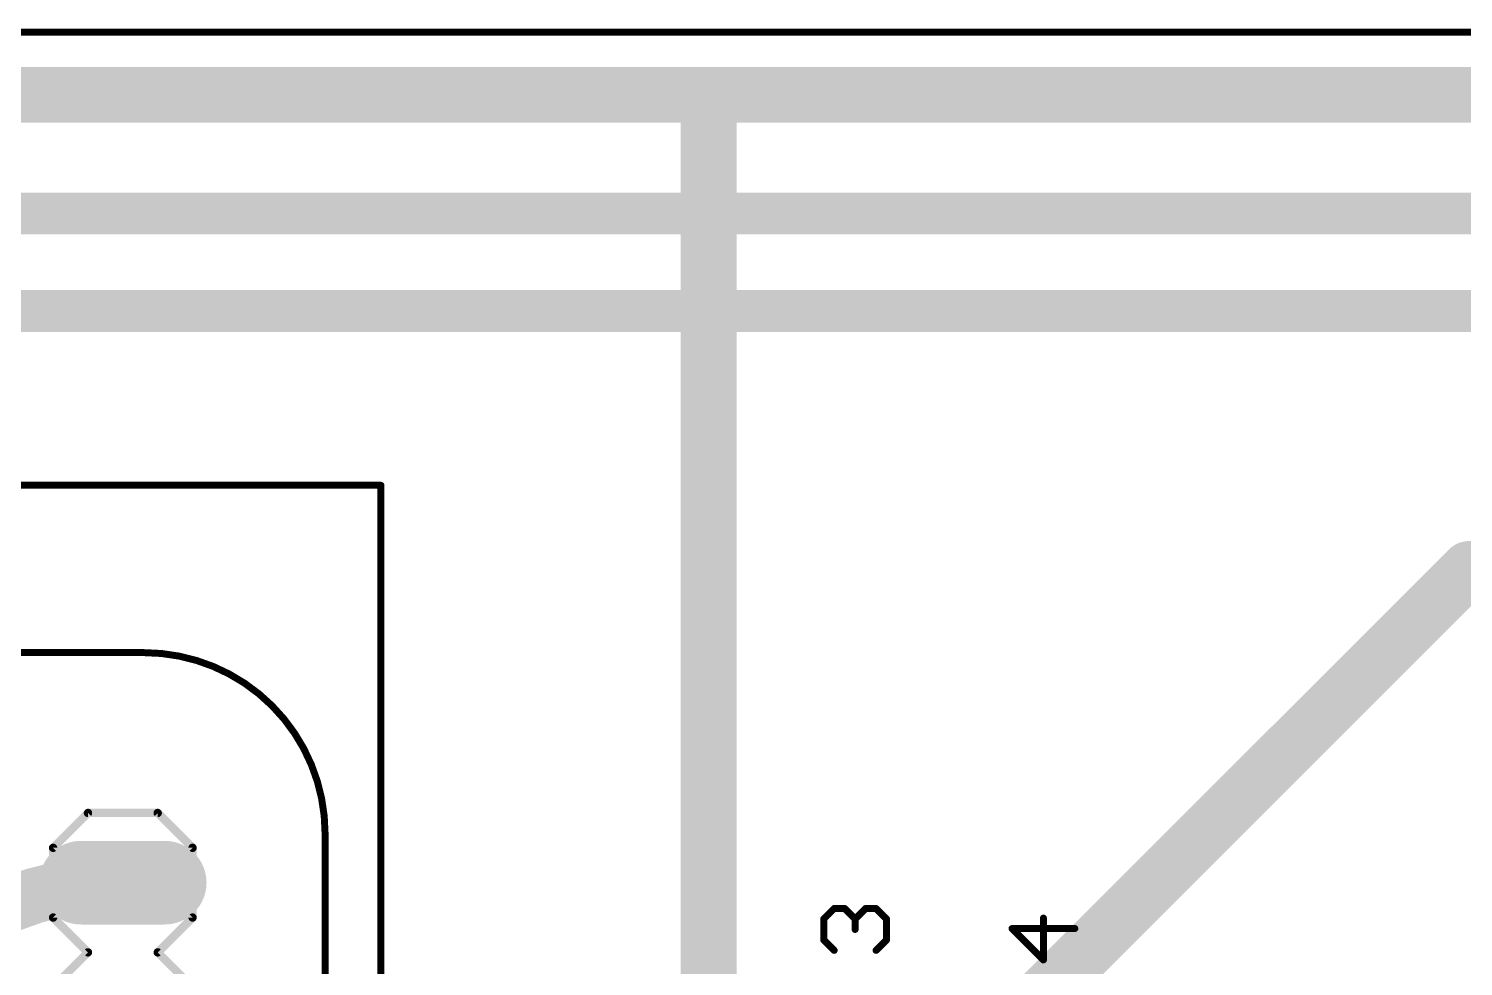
# Model space of a CAD drawing. Extents: x -4 to 220, y -9 to 53.
# Drawn here: x 97.85 to 123.98, y 27.43 to 44.51 of the extents above; entities that cross this region are included whole.
import ezdxf

# ---------------------------------------------------------------- set-up
doc = ezdxf.new("R2010")
doc.units = 0
for name, color, linetype in [('1', 14, 'CONTINUOUS'), ('16', 174, 'CONTINUOUS'), ('17', 94, 'CONTINUOUS'), ('20', 178, 'CONTINUOUS'), ('21', 251, 'CONTINUOUS'), ('25', 251, 'CONTINUOUS'), ('51', 251, 'CONTINUOUS')]:
    doc.layers.add(name, color=color, linetype=linetype)

# ---------------------------------------------------------------- blocks, each defined once
blk = doc.blocks.new('RECT')
blk.add_solid([(-0.5, -0.5), (0.5, -0.5), (-0.5, 0.5), (0.5, 0.5)])
blk = doc.blocks.new('LONGP100')
at = {"const_width": 1}
blk.add_lwpolyline([(-0.5, 0), (0.5, 0)], dxfattribs=at)
at = {"const_width": 0.5}
for points in [[(-0.5, 0.25, 1), (-0.5, -0.25)], [(0.5, -0.25, 1), (0.5, 0.25)]]:
    blk.add_lwpolyline(points, format="xyb", dxfattribs=at)
blk = doc.blocks.new('ROUNDP')
at = {"const_width": 0.5}
blk.add_lwpolyline([(0, -0.25, 1), (0, 0.25, 1), (0, -0.25)], format="xyb", dxfattribs=at)

msp = doc.modelspace()

# ---------------------------------------------------------------- linework, layer by layer
at = {"layer": '1'}
for points, const_width in [([(0, 44.45), (213.36, 44.45)], 0.127), ([(30.988, 43.307), (175.768, 43.307)], 1.016), ([(78.232, 41.148), (173.101, 41.148)], 0.762), ([(80.01, 39.37), (170.561, 39.37)], 0.762), ([(104.267, 36.195), (90.932, 36.195)], 0.127), ([(104.267, 8.636), (104.267, 36.195)], 0.127), ([(95.504, 33.147), (99.949, 33.147)], 0.127), ([(103.251, 29.845), (103.251, 8.89)], 0.127)]:
    msp.add_lwpolyline(points, dxfattribs=dict(at, const_width=const_width))
for points, const_width in [([(104.2988, 36.195, 1), (104.2353, 36.195)], 0.0635), ([(104.267, 36.1632, 1), (104.267, 36.2268)], 0.0635), ([(99.949, 33.1788, 1), (99.949, 33.1152)], 0.0635), ([(103.251, 29.845, 0.4142), (99.949, 33.147)], 0.127), ([(99.949, 33.1152, 1), (99.949, 33.1788)], 0.0635), ([(103.2828, 29.845, 1), (103.2193, 29.845)], 0.0635), ([(103.2193, 29.845, 1), (103.2828, 29.845)], 0.0635)]:
    msp.add_lwpolyline(points, format="xyb", dxfattribs=dict(at, const_width=const_width))
at = {"layer": '16', "const_width": 1.016}
for points in [[(70.739, 43.307), (107.823, 43.307)], [(107.823, 43.307), (110.236, 43.307)], [(107.823, 43.307), (174.244, 43.307)], [(110.236, 43.307), (110.236, 20.828)], [(112.776, 23.368), (124.079, 34.671)], [(124.079, 34.671), (181.737, 34.671)]]:
    msp.add_lwpolyline(points, dxfattribs=at)
at = {"layer": '16'}
for points, const_width in [([(107.823, 43.561, 1), (107.823, 43.053)], 0.508), ([(107.823, 43.561, 1), (107.823, 43.053)], 0.508), ([(107.823, 43.053, 1), (107.823, 43.561)], 0.508), ([(110.49, 43.307, 1), (109.982, 43.307)], 0.508), ([(110.236, 43.053, 1), (110.236, 43.561)], 0.508), ([(124.079, 34.925, 1), (124.079, 34.417)], 0.508), ([(124.2586, 34.4914, 1), (123.8994, 34.8506)], 0.508), ([(99.568, 28.956, 0.4142), (93.98, 23.368)], 1.016), ([(99.568, 28.702, 1), (99.568, 29.21)], 0.508)]:
    msp.add_lwpolyline(points, format="xyb", dxfattribs=dict(at, const_width=const_width))
at = {"layer": '20'}
msp.add_line((213.36, 44.45), (0, 44.45), dxfattribs=at)
at = {"layer": '21', "const_width": 0.1524}
for points in [[(98.298, 29.591), (98.933, 30.226)], [(98.933, 30.226), (100.203, 30.226)], [(100.203, 30.226), (100.838, 29.591)], [(98.298, 28.321), (98.298, 29.591)], [(100.838, 29.591), (100.838, 28.321)], [(98.933, 27.686), (98.298, 28.321)], [(100.838, 28.321), (100.203, 27.686)], [(98.298, 27.051), (98.933, 27.686)], [(100.203, 27.686), (100.838, 27.051)]]:
    msp.add_lwpolyline(points, dxfattribs=at)
at = {"layer": '21', "const_width": 0.0762}
for points in [[(98.933, 30.2641, 1), (98.933, 30.1879)], [(98.9599, 30.1991, 1), (98.9061, 30.2529)], [(100.2299, 30.2529, 1), (100.1761, 30.1991)], [(100.203, 30.1879, 1), (100.203, 30.2641)], [(98.3361, 29.591, 1), (98.2599, 29.591)], [(98.2711, 29.6179, 1), (98.3249, 29.5641)], [(100.8761, 29.591, 1), (100.7999, 29.591)], [(100.8111, 29.5641, 1), (100.8649, 29.6179)], [(98.2599, 28.321, 1), (98.3361, 28.321)], [(98.3249, 28.3479, 1), (98.2711, 28.2941)], [(100.7999, 28.321, 1), (100.8761, 28.321)], [(100.8649, 28.2941, 1), (100.8111, 28.3479)], [(98.9599, 27.6591, 1), (98.9061, 27.7129)], [(98.9061, 27.6591, 1), (98.9599, 27.7129)], [(100.2299, 27.7129, 1), (100.1761, 27.6591)], [(100.1761, 27.7129, 1), (100.2299, 27.6591)]]:
    msp.add_lwpolyline(points, format="xyb", dxfattribs=at)
at = {"layer": '25', "const_width": 0.127}
for points in [[(112.3305, 28.2951), (112.5212, 28.4857)], [(112.5212, 28.4857), (112.7118, 28.4857)], [(112.7118, 28.4857), (112.9025, 28.2951)], [(112.9025, 28.2951), (113.0932, 28.4857)], [(113.0932, 28.4857), (113.2838, 28.4857)], [(113.2838, 28.4857), (113.4745, 28.2951)], [(112.3305, 27.9138), (112.3305, 28.2951)], [(112.9025, 28.2951), (112.9025, 28.1044)], [(113.4745, 28.2951), (113.4745, 27.9138)], [(116.3315, 27.5483), (116.3315, 28.3109)], [(112.5212, 27.7231), (112.3305, 27.9138)], [(113.4745, 27.9138), (113.2838, 27.7231)], [(116.9035, 28.1203), (115.7595, 28.1203)], [(115.7595, 28.1203), (116.3315, 27.5483)]]:
    msp.add_lwpolyline(points, dxfattribs=at)
at = {"layer": '25', "const_width": 0.0635}
for points in [[(112.5212, 28.5175, 1), (112.5212, 28.454)], [(112.5436, 28.4633, 1), (112.4987, 28.5082)], [(112.7343, 28.5082, 1), (112.6894, 28.4633)], [(112.7118, 28.454, 1), (112.7118, 28.5175)], [(113.0932, 28.5175, 1), (113.0932, 28.454)], [(113.1156, 28.4633, 1), (113.0707, 28.5082)], [(113.3063, 28.5082, 1), (113.2614, 28.4633)], [(113.2838, 28.454, 1), (113.2838, 28.5175)], [(112.3623, 28.2951, 1), (112.2988, 28.2951)], [(112.3081, 28.3175, 1), (112.353, 28.2726)], [(112.9343, 28.2951, 1), (112.8708, 28.2951)], [(112.8801, 28.3175, 1), (112.925, 28.2726)], [(112.8801, 28.2726, 1), (112.925, 28.3175)], [(113.5063, 28.2951, 1), (113.4428, 28.2951)], [(113.452, 28.2726, 1), (113.497, 28.3175)], [(116.3633, 28.3109, 1), (116.2998, 28.3109)], [(112.353, 27.9362, 1), (112.3081, 27.8913)], [(112.8708, 28.1044, 1), (112.9343, 28.1044)], [(113.497, 27.8913, 1), (113.452, 27.9362)], [(115.7595, 28.152, 1), (115.7595, 28.0885)], [(115.782, 28.1427, 1), (115.7371, 28.0978)], [(116.9035, 28.0885, 1), (116.9035, 28.152)], [(112.2988, 27.9138, 1), (112.3623, 27.9138)], [(112.4987, 27.7006, 1), (112.5436, 27.7455)], [(113.2614, 27.7455, 1), (113.3063, 27.7006)], [(113.4428, 27.9138, 1), (113.5063, 27.9138)], [(116.2998, 27.5483, 1), (116.3633, 27.5483)], [(116.3091, 27.5258, 1), (116.354, 27.5707)]]:
    msp.add_lwpolyline(points, format="xyb", dxfattribs=at)

# ---------------------------------------------------------------- block references
at = {"layer": '17', "xscale": 1.524, "yscale": 1.524, "rotation": 180}
for name in ['LONGP100', 'LONGP100', 'ROUNDP', 'ROUNDP', 'ROUNDP', 'ROUNDP', 'ROUNDP', 'ROUNDP', 'ROUNDP', 'ROUNDP', 'ROUNDP', 'ROUNDP', 'ROUNDP', 'ROUNDP', 'ROUNDP', 'ROUNDP']:
    msp.add_blockref(name, (99.568, 28.956), dxfattribs=at)
at = {"layer": '51', "xscale": 0.508, "yscale": 0.508, "rotation": 90}
msp.add_blockref('RECT', (99.568, 28.956), dxfattribs=at)

doc.saveas('drawing.dxf')
